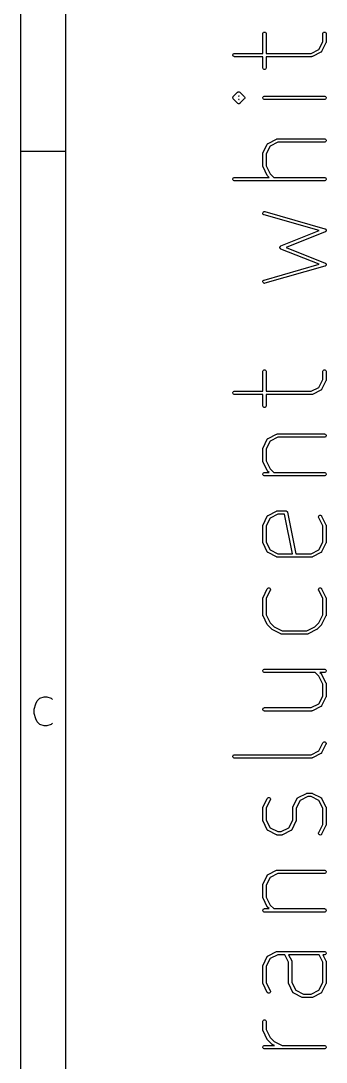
# Model space of a CAD drawing. Header units: inches. Extents: x 0.4 to 11.3, y -7.9 to -0.4.
# Drawn here: x 0.394 to 0.928, y -5.928 to -4.102 of the extents above; entities that cross this region are included whole.
import ezdxf

# ---------------------------------------------------------------- set-up
doc = ezdxf.new("R2010")
doc.units = ezdxf.units.IN
doc.header["$MEASUREMENT"] = 0
doc.layers.add('User.Drawings', color=9, linetype='CONTINUOUS', true_color=0xc2c2c2)

msp = doc.modelspace()

# ---------------------------------------------------------------- linework, layer by layer
at = {"layer": 'BLACK', "linetype": 'CONTINUOUS'}
for p, q in [((0.3937, -7.8743), (0.3937, -0.3937)), ((0.4724, -7.7956), (0.4724, -0.4724)), ((0.3937, -4.3307), (0.4724, -4.3307)), ((0.4197, -5.2993), (0.4221, -5.2945)), ((0.4221, -5.2945), (0.427, -5.2896)), ((0.427, -5.2896), (0.4343, -5.2871)), ((0.4343, -5.2871), (0.4392, -5.2871)), ((0.4392, -5.2871), (0.4465, -5.2896)), ((0.4465, -5.2896), (0.4489, -5.292)), ((0.4172, -5.3091), (0.4197, -5.2993)), ((0.4172, -5.3164), (0.4172, -5.3091)), ((0.4197, -5.3261), (0.4172, -5.3164)), ((0.4221, -5.331), (0.4197, -5.3261)), ((0.427, -5.3359), (0.4221, -5.331)), ((0.4343, -5.3383), (0.427, -5.3359)), ((0.4392, -5.3383), (0.4343, -5.3383)), ((0.4465, -5.3359), (0.4392, -5.3383)), ((0.4489, -5.3335), (0.4465, -5.3359))]:
    msp.add_line(p, q, dxfattribs=at)
at = {"layer": 'User.Drawings', "linetype": 'CONTINUOUS'}
for p, q in [((0.8174, -4.1238), (0.8179, -4.1227)), ((0.8174, -4.1243), (0.8174, -4.1238)), ((0.8174, -4.1589), (0.8174, -4.1243)), ((0.8179, -4.1227), (0.8187, -4.1219)), ((0.8187, -4.1219), (0.8197, -4.1215)), ((0.8197, -4.1215), (0.8209, -4.1215)), ((0.8209, -4.1215), (0.822, -4.1219)), ((0.822, -4.1219), (0.8228, -4.1227)), ((0.8228, -4.1227), (0.8232, -4.1238)), ((0.8232, -4.1238), (0.8233, -4.1243)), ((0.8233, -4.1243), (0.8233, -4.1589)), ((0.9223, -4.1243), (0.9224, -4.1238)), ((0.9223, -4.1386), (0.9223, -4.1243)), ((0.9224, -4.1238), (0.9228, -4.1227)), ((0.9228, -4.1227), (0.9237, -4.1219)), ((0.9237, -4.1219), (0.9247, -4.1215)), ((0.9247, -4.1215), (0.9259, -4.1215)), ((0.9259, -4.1215), (0.9269, -4.1219)), ((0.9269, -4.1219), (0.9278, -4.1227)), ((0.9278, -4.1227), (0.9282, -4.1238)), ((0.9282, -4.1238), (0.9283, -4.1243)), ((0.9283, -4.1243), (0.9283, -4.1393)), ((0.9156, -4.1521), (0.9223, -4.1386)), ((0.9279, -4.1407), (0.9204, -4.1557)), ((0.9282, -4.1401), (0.9279, -4.1407)), ((0.9283, -4.1393), (0.9282, -4.1399)), ((0.9282, -4.1399), (0.9282, -4.14)), ((0.9282, -4.14), (0.9282, -4.1401)), ((0.7649, -4.1613), (0.7654, -4.1602)), ((0.7649, -4.1624), (0.7649, -4.1613)), ((0.7654, -4.1635), (0.7649, -4.1624)), ((0.7654, -4.1602), (0.7662, -4.1594)), ((0.7662, -4.1594), (0.7672, -4.1589)), ((0.7672, -4.1589), (0.7678, -4.1589)), ((0.7678, -4.1589), (0.8174, -4.1589)), ((0.8233, -4.1589), (0.9021, -4.1589)), ((0.9021, -4.1589), (0.9156, -4.1521)), ((0.9191, -4.157), (0.9041, -4.1645)), ((0.9192, -4.1569), (0.9191, -4.157)), ((0.9193, -4.1569), (0.9192, -4.1569)), ((0.9196, -4.1567), (0.9193, -4.1569)), ((0.9193, -4.1569), (0.9193, -4.1569)), ((0.9199, -4.1564), (0.9196, -4.1567)), ((0.9201, -4.1562), (0.9199, -4.1564)), ((0.9203, -4.1559), (0.9201, -4.1562)), ((0.9204, -4.1558), (0.9203, -4.1559)), ((0.9204, -4.1557), (0.9204, -4.1558)), ((0.9204, -4.1558), (0.9204, -4.1558)), ((0.7662, -4.1643), (0.7654, -4.1635)), ((0.7672, -4.1647), (0.7662, -4.1643)), ((0.7678, -4.1648), (0.7672, -4.1647)), ((0.8174, -4.1648), (0.7678, -4.1648)), ((0.8174, -4.1843), (0.8174, -4.1648)), ((0.9028, -4.1648), (0.8233, -4.1648)), ((0.8233, -4.1648), (0.8233, -4.1843)), ((0.9034, -4.1647), (0.9028, -4.1648)), ((0.9035, -4.1647), (0.9034, -4.1647)), ((0.9036, -4.1647), (0.9035, -4.1647)), ((0.9041, -4.1645), (0.9036, -4.1647)), ((0.8174, -4.1849), (0.8174, -4.1843)), ((0.8179, -4.186), (0.8174, -4.1849)), ((0.8187, -4.1868), (0.8179, -4.186)), ((0.8197, -4.1872), (0.8187, -4.1868)), ((0.8209, -4.1872), (0.8197, -4.1872)), ((0.822, -4.1868), (0.8209, -4.1872)), ((0.8228, -4.186), (0.822, -4.1868)), ((0.8232, -4.1849), (0.8228, -4.186)), ((0.8233, -4.1843), (0.8232, -4.1849)), ((0.7649, -4.2363), (0.7654, -4.2352)), ((0.7649, -4.2374), (0.7649, -4.2363)), ((0.7649, -4.2363), (0.7649, -4.2363)), ((0.7654, -4.2352), (0.7657, -4.2347)), ((0.7657, -4.2347), (0.7732, -4.2272)), ((0.7732, -4.2272), (0.7737, -4.2269)), ((0.7737, -4.2269), (0.7744, -4.2266)), ((0.7737, -4.2269), (0.7737, -4.2269)), ((0.7744, -4.2266), (0.7747, -4.2264)), ((0.7747, -4.2264), (0.7759, -4.2264)), ((0.7753, -4.2335), (0.775, -4.2339)), ((0.775, -4.2339), (0.7757, -4.2339)), ((0.7757, -4.2339), (0.7753, -4.2335)), ((0.7759, -4.2264), (0.7759, -4.2264)), ((0.7759, -4.2264), (0.777, -4.2269)), ((0.777, -4.2269), (0.7774, -4.2272)), ((0.7774, -4.2272), (0.7849, -4.2347)), ((0.7849, -4.2347), (0.7853, -4.2352)), ((0.7853, -4.2352), (0.7853, -4.2352)), ((0.7853, -4.2352), (0.7857, -4.2363)), ((0.7857, -4.2363), (0.7857, -4.2374)), ((0.8174, -4.2363), (0.8179, -4.2352)), ((0.8174, -4.2374), (0.8174, -4.2363)), ((0.8179, -4.2352), (0.8187, -4.2344)), ((0.8187, -4.2344), (0.8197, -4.2339)), ((0.8197, -4.2339), (0.8203, -4.2339)), ((0.8203, -4.2339), (0.9253, -4.2339)), ((0.9253, -4.2339), (0.9259, -4.2339)), ((0.9259, -4.2339), (0.9269, -4.2344)), ((0.9269, -4.2344), (0.9278, -4.2352)), ((0.9278, -4.2352), (0.9282, -4.2363)), ((0.9282, -4.2363), (0.9282, -4.2374)), ((0.7654, -4.2385), (0.7649, -4.2374)), ((0.7657, -4.2389), (0.7654, -4.2385)), ((0.7732, -4.2464), (0.7657, -4.2389)), ((0.7737, -4.2468), (0.7732, -4.2464)), ((0.7747, -4.2472), (0.7737, -4.2468)), ((0.7759, -4.2472), (0.7747, -4.2472)), ((0.7757, -4.2398), (0.775, -4.2398)), ((0.775, -4.2398), (0.7753, -4.2402)), ((0.7753, -4.2402), (0.7757, -4.2398)), ((0.777, -4.2468), (0.7759, -4.2472)), ((0.7759, -4.2472), (0.7759, -4.2472)), ((0.7774, -4.2464), (0.777, -4.2468)), ((0.777, -4.2468), (0.777, -4.2468)), ((0.7849, -4.2389), (0.7774, -4.2464)), ((0.7853, -4.2385), (0.7849, -4.2389)), ((0.7857, -4.2374), (0.7853, -4.2385)), ((0.8179, -4.2385), (0.8174, -4.2374)), ((0.8187, -4.2393), (0.8179, -4.2385)), ((0.8197, -4.2397), (0.8187, -4.2393)), ((0.8203, -4.2398), (0.8197, -4.2397)), ((0.9253, -4.2398), (0.8203, -4.2398)), ((0.9259, -4.2397), (0.9253, -4.2398)), ((0.9269, -4.2393), (0.9259, -4.2397)), ((0.9278, -4.2385), (0.9269, -4.2393)), ((0.9282, -4.2374), (0.9278, -4.2385)), ((0.8265, -4.3167), (0.8415, -4.3092)), ((0.8415, -4.3092), (0.842, -4.309)), ((0.842, -4.309), (0.8421, -4.309)), ((0.8421, -4.309), (0.8422, -4.3089)), ((0.8422, -4.3089), (0.8428, -4.3089)), ((0.8428, -4.3089), (0.9253, -4.3089)), ((0.9253, -4.3089), (0.9259, -4.3089)), ((0.9259, -4.3089), (0.9269, -4.3094)), ((0.9269, -4.3094), (0.9278, -4.3102)), ((0.8177, -4.333), (0.8252, -4.318)), ((0.83, -4.3215), (0.8233, -4.335)), ((0.8252, -4.3179), (0.8253, -4.3178)), ((0.8252, -4.318), (0.8252, -4.3179)), ((0.8252, -4.3179), (0.8252, -4.3179)), ((0.8253, -4.3178), (0.8255, -4.3175)), ((0.8255, -4.3175), (0.8258, -4.3173)), ((0.8258, -4.3173), (0.826, -4.317)), ((0.826, -4.317), (0.8263, -4.3168)), ((0.8263, -4.3168), (0.8264, -4.3168)), ((0.8264, -4.3168), (0.8264, -4.3167)), ((0.8264, -4.3167), (0.8265, -4.3167)), ((0.8435, -4.3148), (0.83, -4.3215)), ((0.9253, -4.3148), (0.8435, -4.3148)), ((0.9259, -4.3147), (0.9253, -4.3148)), ((0.9269, -4.3143), (0.9259, -4.3147)), ((0.9278, -4.3135), (0.9269, -4.3143)), ((0.9278, -4.3102), (0.9282, -4.3112)), ((0.9282, -4.3124), (0.9278, -4.3135)), ((0.9282, -4.3112), (0.9282, -4.3124)), ((0.8174, -4.3337), (0.8175, -4.3336)), ((0.8174, -4.3343), (0.8174, -4.3337)), ((0.8174, -4.3568), (0.8174, -4.3343)), ((0.8175, -4.3335), (0.8177, -4.333)), ((0.8175, -4.3336), (0.8175, -4.3335)), ((0.8233, -4.335), (0.8233, -4.3561)), ((0.8174, -4.3574), (0.8174, -4.3568)), ((0.8175, -4.3575), (0.8174, -4.3574)), ((0.8175, -4.3576), (0.8175, -4.3575)), ((0.8177, -4.3581), (0.8175, -4.3576)), ((0.8252, -4.3731), (0.8177, -4.3581)), ((0.8233, -4.3561), (0.8302, -4.3701)), ((0.7649, -4.3787), (0.7654, -4.3777)), ((0.7649, -4.3799), (0.7649, -4.3787)), ((0.7654, -4.381), (0.7649, -4.3799)), ((0.7654, -4.3777), (0.7662, -4.3769)), ((0.7662, -4.3818), (0.7654, -4.381)), ((0.7662, -4.3769), (0.7672, -4.3764)), ((0.7672, -4.3822), (0.7662, -4.3818)), ((0.7672, -4.3764), (0.7678, -4.3764)), ((0.7678, -4.3823), (0.7672, -4.3822)), ((0.7678, -4.3764), (0.8282, -4.3764)), ((0.9253, -4.3823), (0.7678, -4.3823)), ((0.8253, -4.3734), (0.8252, -4.3731)), ((0.8254, -4.3735), (0.8253, -4.3734)), ((0.8255, -4.3736), (0.8254, -4.3735)), ((0.8254, -4.3735), (0.8254, -4.3735)), ((0.8255, -4.3737), (0.8255, -4.3736)), ((0.8257, -4.3739), (0.8255, -4.3737)), ((0.8282, -4.3764), (0.8257, -4.3739)), ((0.8302, -4.3701), (0.8365, -4.3764)), ((0.8365, -4.3764), (0.9253, -4.3764)), ((0.9253, -4.3764), (0.9259, -4.3764)), ((0.9259, -4.3822), (0.9253, -4.3823)), ((0.9259, -4.3764), (0.9269, -4.3769)), ((0.9269, -4.3818), (0.9259, -4.3822)), ((0.9269, -4.3769), (0.9278, -4.3777)), ((0.9278, -4.381), (0.9269, -4.3818)), ((0.9278, -4.3777), (0.9282, -4.3787)), ((0.9282, -4.3799), (0.9278, -4.381)), ((0.9282, -4.3787), (0.9282, -4.3799)), ((0.8177, -4.438), (0.8184, -4.4371)), ((0.8184, -4.4371), (0.8194, -4.4365)), ((0.8194, -4.4365), (0.8206, -4.4364)), ((0.8206, -4.4364), (0.8211, -4.4365)), ((0.8211, -4.4365), (0.9261, -4.4665)), ((0.8174, -4.4391), (0.8177, -4.438)), ((0.8175, -4.4402), (0.8174, -4.4391)), ((0.8181, -4.4412), (0.8175, -4.4402)), ((0.819, -4.4419), (0.8181, -4.4412)), ((0.8195, -4.4421), (0.819, -4.4419)), ((0.9162, -4.4698), (0.8195, -4.4421)), ((0.8492, -4.4966), (0.9162, -4.4698)), ((0.9264, -4.472), (0.8583, -4.4993)), ((0.9261, -4.4665), (0.9267, -4.4667)), ((0.9269, -4.4718), (0.9264, -4.472)), ((0.9267, -4.4667), (0.9268, -4.4668)), ((0.9268, -4.4668), (0.927, -4.4669)), ((0.927, -4.4716), (0.9269, -4.4718)), ((0.927, -4.4669), (0.9272, -4.4672)), ((0.9272, -4.4716), (0.927, -4.4716)), ((0.9272, -4.4672), (0.9276, -4.4674)), ((0.9275, -4.4713), (0.9272, -4.4716)), ((0.9277, -4.471), (0.9275, -4.4713)), ((0.9276, -4.4674), (0.9276, -4.4676)), ((0.9276, -4.4676), (0.9278, -4.4677)), ((0.9278, -4.4708), (0.9277, -4.471)), ((0.9278, -4.4677), (0.9279, -4.4681)), ((0.9279, -4.4707), (0.9278, -4.4708)), ((0.9279, -4.4681), (0.9281, -4.4684)), ((0.928, -4.4703), (0.9279, -4.4707)), ((0.9282, -4.4699), (0.928, -4.4703)), ((0.9281, -4.4684), (0.9281, -4.4686)), ((0.9281, -4.4686), (0.9282, -4.4688)), ((0.9282, -4.4688), (0.9282, -4.4692)), ((0.9282, -4.4692), (0.9282, -4.4695)), ((0.9282, -4.4695), (0.9282, -4.4697)), ((0.9282, -4.4697), (0.9282, -4.4699)), ((0.8474, -4.4987), (0.8476, -4.4982)), ((0.8474, -4.4988), (0.8474, -4.4987)), ((0.8474, -4.4987), (0.8474, -4.4987)), ((0.8474, -4.4993), (0.8474, -4.4988)), ((0.8474, -4.4998), (0.8474, -4.4993)), ((0.8474, -4.4999), (0.8474, -4.4998)), ((0.8476, -4.5004), (0.8474, -4.4999)), ((0.8474, -4.4999), (0.8474, -4.4999)), ((0.8476, -4.4982), (0.8478, -4.4977)), ((0.8478, -4.5009), (0.8476, -4.5004)), ((0.8478, -4.4977), (0.8479, -4.4977)), ((0.8479, -4.5009), (0.8478, -4.5009)), ((0.8479, -4.4976), (0.8483, -4.4973)), ((0.8479, -4.4977), (0.8479, -4.4976)), ((0.8479, -4.501), (0.8479, -4.5009)), ((0.8483, -4.5013), (0.8479, -4.501)), ((0.8483, -4.4973), (0.8486, -4.4969)), ((0.8486, -4.5017), (0.8483, -4.5013)), ((0.8486, -4.4969), (0.8487, -4.4969)), ((0.8487, -4.5018), (0.8486, -4.5017)), ((0.8487, -4.4968), (0.8492, -4.4966)), ((0.8487, -4.4969), (0.8487, -4.4968)), ((0.8492, -4.502), (0.8487, -4.5018)), ((0.8487, -4.5018), (0.8487, -4.5018)), ((0.9162, -4.5288), (0.8492, -4.502)), ((0.8583, -4.4993), (0.9264, -4.5266)), ((0.9264, -4.5266), (0.9269, -4.5268)), ((0.9269, -4.5268), (0.927, -4.527)), ((0.927, -4.527), (0.9272, -4.527)), ((0.9272, -4.527), (0.9275, -4.5274)), ((0.9275, -4.5274), (0.9277, -4.5276)), ((0.9277, -4.5276), (0.9278, -4.5278)), ((0.9278, -4.5278), (0.9279, -4.5279)), ((0.9279, -4.5279), (0.928, -4.5283)), ((0.928, -4.5283), (0.9282, -4.5287)), ((0.8195, -4.5565), (0.9162, -4.5288)), ((0.9261, -4.5321), (0.8211, -4.5621)), ((0.9267, -4.5319), (0.9261, -4.5321)), ((0.9268, -4.5318), (0.9267, -4.5319)), ((0.927, -4.5317), (0.9268, -4.5318)), ((0.9272, -4.5315), (0.927, -4.5317)), ((0.9276, -4.5312), (0.9272, -4.5315)), ((0.9278, -4.5309), (0.9276, -4.531)), ((0.9276, -4.531), (0.9276, -4.5312)), ((0.9279, -4.5305), (0.9278, -4.5309)), ((0.9281, -4.5302), (0.9279, -4.5305)), ((0.9282, -4.5298), (0.9281, -4.53)), ((0.9281, -4.53), (0.9281, -4.5302)), ((0.9282, -4.5287), (0.9282, -4.5289)), ((0.9282, -4.5289), (0.9282, -4.5291)), ((0.9282, -4.5291), (0.9282, -4.5294)), ((0.9282, -4.5294), (0.9282, -4.5298)), ((0.8174, -4.5595), (0.8175, -4.5584)), ((0.8177, -4.5606), (0.8174, -4.5595)), ((0.8175, -4.5584), (0.8181, -4.5574)), ((0.8184, -4.5615), (0.8177, -4.5606)), ((0.8181, -4.5574), (0.819, -4.5567)), ((0.8194, -4.5621), (0.8184, -4.5615)), ((0.819, -4.5567), (0.8195, -4.5565)), ((0.8206, -4.5622), (0.8194, -4.5621)), ((0.8211, -4.5621), (0.8206, -4.5622)), ((0.8174, -4.7162), (0.8179, -4.7151)), ((0.8174, -4.7168), (0.8174, -4.7162)), ((0.8174, -4.7513), (0.8174, -4.7168)), ((0.8179, -4.7151), (0.8187, -4.7143)), ((0.8187, -4.7143), (0.8197, -4.7139)), ((0.8197, -4.7139), (0.8209, -4.7139)), ((0.8209, -4.7139), (0.822, -4.7143)), ((0.822, -4.7143), (0.8228, -4.7151)), ((0.8228, -4.7151), (0.8232, -4.7162)), ((0.8232, -4.7162), (0.8233, -4.7168)), ((0.8233, -4.7168), (0.8233, -4.7513)), ((0.9223, -4.7168), (0.9224, -4.7162)), ((0.9223, -4.7311), (0.9223, -4.7168)), ((0.9224, -4.7162), (0.9228, -4.7151)), ((0.9228, -4.7151), (0.9237, -4.7143)), ((0.9237, -4.7143), (0.9247, -4.7139)), ((0.9247, -4.7139), (0.9259, -4.7139)), ((0.9259, -4.7139), (0.9269, -4.7143)), ((0.9269, -4.7143), (0.9278, -4.7151)), ((0.9278, -4.7151), (0.9282, -4.7162)), ((0.9282, -4.7162), (0.9283, -4.7168)), ((0.9283, -4.7168), (0.9283, -4.7318)), ((0.9021, -4.7513), (0.9156, -4.7446)), ((0.9156, -4.7446), (0.9223, -4.7311)), ((0.9279, -4.7331), (0.9204, -4.7481)), ((0.9282, -4.7326), (0.9279, -4.7331)), ((0.9283, -4.7318), (0.9282, -4.7323)), ((0.9282, -4.7323), (0.9282, -4.7324)), ((0.9282, -4.7324), (0.9282, -4.7326)), ((0.7649, -4.7537), (0.7654, -4.7526)), ((0.7649, -4.7548), (0.7649, -4.7537)), ((0.7654, -4.7559), (0.7649, -4.7548)), ((0.7654, -4.7526), (0.7662, -4.7518)), ((0.7662, -4.7567), (0.7654, -4.7559)), ((0.7662, -4.7518), (0.7672, -4.7514)), ((0.7672, -4.7572), (0.7662, -4.7567)), ((0.7672, -4.7514), (0.7678, -4.7513)), ((0.7678, -4.7572), (0.7672, -4.7572)), ((0.7678, -4.7513), (0.8174, -4.7513)), ((0.8174, -4.7572), (0.7678, -4.7572)), ((0.8174, -4.7768), (0.8174, -4.7572)), ((0.8233, -4.7513), (0.9021, -4.7513)), ((0.9028, -4.7572), (0.8233, -4.7572)), ((0.8233, -4.7572), (0.8233, -4.7768)), ((0.9034, -4.7572), (0.9028, -4.7572)), ((0.9035, -4.7571), (0.9034, -4.7572)), ((0.9036, -4.7571), (0.9035, -4.7571)), ((0.9041, -4.7569), (0.9036, -4.7571)), ((0.9191, -4.7494), (0.9041, -4.7569)), ((0.9192, -4.7494), (0.9191, -4.7494)), ((0.9193, -4.7493), (0.9192, -4.7494)), ((0.9196, -4.7491), (0.9193, -4.7493)), ((0.9193, -4.7493), (0.9193, -4.7493)), ((0.9199, -4.7488), (0.9196, -4.7491)), ((0.9201, -4.7486), (0.9199, -4.7488)), ((0.9203, -4.7483), (0.9201, -4.7486)), ((0.9204, -4.7482), (0.9203, -4.7483)), ((0.9204, -4.7481), (0.9204, -4.7482)), ((0.9204, -4.7482), (0.9204, -4.7482)), ((0.8174, -4.7773), (0.8174, -4.7768)), ((0.8179, -4.7784), (0.8174, -4.7773)), ((0.8187, -4.7792), (0.8179, -4.7784)), ((0.8197, -4.7797), (0.8187, -4.7792)), ((0.8209, -4.7797), (0.8197, -4.7797)), ((0.822, -4.7792), (0.8209, -4.7797)), ((0.8228, -4.7784), (0.822, -4.7792)), ((0.8232, -4.7773), (0.8228, -4.7784)), ((0.8233, -4.7768), (0.8232, -4.7773)), ((0.8177, -4.8504), (0.8252, -4.8354)), ((0.8252, -4.8353), (0.8253, -4.8352)), ((0.8252, -4.8354), (0.8252, -4.8353)), ((0.8252, -4.8353), (0.8252, -4.8353)), ((0.8253, -4.8352), (0.8255, -4.8349)), ((0.8255, -4.8349), (0.8258, -4.8347)), ((0.8258, -4.8347), (0.826, -4.8344)), ((0.826, -4.8344), (0.8263, -4.8342)), ((0.8263, -4.8342), (0.8264, -4.8342)), ((0.8264, -4.8342), (0.8265, -4.8341)), ((0.8264, -4.8342), (0.8264, -4.8342)), ((0.8265, -4.8341), (0.8415, -4.8266)), ((0.8435, -4.8322), (0.83, -4.839)), ((0.8415, -4.8266), (0.842, -4.8264)), ((0.842, -4.8264), (0.8421, -4.8264)), ((0.8421, -4.8264), (0.8422, -4.8264)), ((0.8422, -4.8264), (0.8428, -4.8263)), ((0.8428, -4.8263), (0.9253, -4.8263)), ((0.9253, -4.8322), (0.8435, -4.8322)), ((0.9253, -4.8263), (0.9259, -4.8264)), ((0.9259, -4.8322), (0.9253, -4.8322)), ((0.9259, -4.8264), (0.9269, -4.8268)), ((0.9269, -4.8317), (0.9259, -4.8322)), ((0.9269, -4.8268), (0.9278, -4.8276)), ((0.9278, -4.8309), (0.9269, -4.8317)), ((0.9278, -4.8276), (0.9282, -4.8287)), ((0.9282, -4.8298), (0.9278, -4.8309)), ((0.9282, -4.8287), (0.9282, -4.8298)), ((0.8174, -4.8512), (0.8175, -4.8511)), ((0.8174, -4.8518), (0.8174, -4.8512)), ((0.8174, -4.8743), (0.8174, -4.8518)), ((0.8175, -4.851), (0.8177, -4.8504)), ((0.8175, -4.8511), (0.8175, -4.851)), ((0.83, -4.839), (0.8233, -4.8525)), ((0.8233, -4.8525), (0.8233, -4.8736)), ((0.8174, -4.8748), (0.8174, -4.8743)), ((0.8175, -4.8749), (0.8174, -4.8748)), ((0.8175, -4.875), (0.8175, -4.8749)), ((0.8177, -4.8756), (0.8175, -4.875)), ((0.8233, -4.8736), (0.8302, -4.8875)), ((0.8252, -4.8906), (0.8177, -4.8756)), ((0.8253, -4.8908), (0.8252, -4.8906)), ((0.8254, -4.8909), (0.8253, -4.8908)), ((0.8254, -4.891), (0.8254, -4.8909)), ((0.8255, -4.8911), (0.8254, -4.891)), ((0.8257, -4.8913), (0.8255, -4.8911)), ((0.8255, -4.8911), (0.8255, -4.8911)), ((0.8282, -4.8938), (0.8257, -4.8913)), ((0.8302, -4.8875), (0.8365, -4.8938)), ((0.8174, -4.8962), (0.8179, -4.8951)), ((0.8174, -4.8973), (0.8174, -4.8962)), ((0.8179, -4.8984), (0.8174, -4.8973)), ((0.8179, -4.8951), (0.8187, -4.8943)), ((0.8187, -4.8992), (0.8179, -4.8984)), ((0.8187, -4.8943), (0.8197, -4.8939)), ((0.8197, -4.8996), (0.8187, -4.8992)), ((0.8197, -4.8939), (0.8203, -4.8938)), ((0.8203, -4.8997), (0.8197, -4.8996)), ((0.8203, -4.8938), (0.8282, -4.8938)), ((0.9253, -4.8997), (0.8203, -4.8997)), ((0.8365, -4.8938), (0.9253, -4.8938)), ((0.9253, -4.8938), (0.9259, -4.8939)), ((0.9259, -4.8996), (0.9253, -4.8997)), ((0.9259, -4.8939), (0.9269, -4.8943)), ((0.9269, -4.8992), (0.9259, -4.8996)), ((0.9269, -4.8943), (0.9278, -4.8951)), ((0.9278, -4.8984), (0.9269, -4.8992)), ((0.9278, -4.8951), (0.9282, -4.8962)), ((0.9282, -4.8973), (0.9278, -4.8984)), ((0.9282, -4.8962), (0.9282, -4.8973)), ((0.8265, -4.9691), (0.8415, -4.9616)), ((0.8415, -4.9616), (0.842, -4.9614)), ((0.842, -4.9614), (0.8421, -4.9614)), ((0.8421, -4.9614), (0.8422, -4.9613)), ((0.8422, -4.9613), (0.8428, -4.9613)), ((0.8428, -4.9613), (0.8578, -4.9613)), ((0.8578, -4.9613), (0.8584, -4.9613)), ((0.8584, -4.9613), (0.8587, -4.9615)), ((0.8587, -4.9615), (0.8589, -4.9615)), ((0.8589, -4.9615), (0.8592, -4.9617)), ((0.8592, -4.9617), (0.8595, -4.9618)), ((0.8595, -4.9618), (0.8597, -4.962)), ((0.8597, -4.962), (0.8599, -4.9622)), ((0.8599, -4.9622), (0.8601, -4.9624)), ((0.8601, -4.9624), (0.8603, -4.9626)), ((0.8603, -4.9626), (0.8604, -4.9629)), ((0.8604, -4.9629), (0.8605, -4.9631)), ((0.8605, -4.9631), (0.8607, -4.9637)), ((0.8607, -4.9637), (0.8752, -5.0363)), ((0.8177, -4.9854), (0.8252, -4.9704)), ((0.83, -4.9739), (0.8233, -4.9874)), ((0.8252, -4.9703), (0.8253, -4.9702)), ((0.8252, -4.9704), (0.8252, -4.9703)), ((0.8252, -4.9703), (0.8252, -4.9703)), ((0.8253, -4.9702), (0.8255, -4.9699)), ((0.8255, -4.9699), (0.8258, -4.9697)), ((0.8258, -4.9697), (0.826, -4.9694)), ((0.826, -4.9694), (0.8263, -4.9692)), ((0.8263, -4.9692), (0.8264, -4.9692)), ((0.8264, -4.9692), (0.8265, -4.9691)), ((0.8264, -4.9692), (0.8264, -4.9692)), ((0.8435, -4.9672), (0.83, -4.9739)), ((0.8554, -4.9672), (0.8435, -4.9672)), ((0.8692, -5.0363), (0.8554, -4.9672)), ((0.9149, -4.9714), (0.9152, -4.9703)), ((0.915, -4.9725), (0.9149, -4.9714)), ((0.9152, -4.9731), (0.915, -4.9725)), ((0.9152, -4.9703), (0.916, -4.9694)), ((0.9223, -4.9874), (0.9152, -4.9731)), ((0.916, -4.9694), (0.917, -4.9689)), ((0.917, -4.9689), (0.9182, -4.9688)), ((0.9182, -4.9688), (0.9193, -4.9692)), ((0.9193, -4.9692), (0.9201, -4.9699)), ((0.9201, -4.9699), (0.9204, -4.9704)), ((0.9204, -4.9704), (0.9279, -4.9854)), ((0.8174, -4.9862), (0.8175, -4.9861)), ((0.8174, -4.9867), (0.8174, -4.9862)), ((0.8174, -5.0167), (0.8174, -4.9867)), ((0.8175, -4.986), (0.8177, -4.9854)), ((0.8175, -4.9861), (0.8175, -4.986)), ((0.8233, -4.9874), (0.8233, -5.016)), ((0.9223, -5.016), (0.9223, -4.9874)), ((0.9279, -4.9854), (0.9282, -4.986)), ((0.9282, -4.986), (0.9282, -4.9861)), ((0.9282, -4.9861), (0.9282, -4.9862)), ((0.9282, -4.9862), (0.9283, -4.9867)), ((0.9283, -4.9867), (0.9283, -5.0167)), ((0.8174, -5.0173), (0.8174, -5.0167)), ((0.8175, -5.0174), (0.8174, -5.0173)), ((0.8175, -5.0175), (0.8175, -5.0174)), ((0.8177, -5.0181), (0.8175, -5.0175)), ((0.8252, -5.0331), (0.8177, -5.0181)), ((0.8233, -5.016), (0.83, -5.0295)), ((0.9156, -5.0295), (0.9223, -5.016)), ((0.9279, -5.0181), (0.9204, -5.0331)), ((0.9282, -5.0175), (0.9279, -5.0181)), ((0.9283, -5.0167), (0.9282, -5.0173)), ((0.9282, -5.0173), (0.9282, -5.0174)), ((0.9282, -5.0174), (0.9282, -5.0175)), ((0.8252, -5.0332), (0.8252, -5.0331)), ((0.8253, -5.0333), (0.8252, -5.0332)), ((0.8252, -5.0332), (0.8252, -5.0332)), ((0.8255, -5.0335), (0.8253, -5.0333)), ((0.8258, -5.0338), (0.8255, -5.0335)), ((0.826, -5.0341), (0.8258, -5.0338)), ((0.8263, -5.0343), (0.826, -5.0341)), ((0.8264, -5.0343), (0.8263, -5.0343)), ((0.8265, -5.0344), (0.8264, -5.0343)), ((0.8264, -5.0343), (0.8264, -5.0343)), ((0.8415, -5.0419), (0.8265, -5.0344)), ((0.83, -5.0295), (0.8435, -5.0363)), ((0.8435, -5.0363), (0.8692, -5.0363)), ((0.8752, -5.0363), (0.9021, -5.0363)), ((0.9021, -5.0363), (0.9156, -5.0295)), ((0.9191, -5.0344), (0.9041, -5.0419)), ((0.9192, -5.0343), (0.9191, -5.0344)), ((0.9193, -5.0343), (0.9192, -5.0343)), ((0.9196, -5.0341), (0.9193, -5.0343)), ((0.9193, -5.0343), (0.9193, -5.0343)), ((0.9199, -5.0338), (0.9196, -5.0341)), ((0.9201, -5.0335), (0.9199, -5.0338)), ((0.9203, -5.0333), (0.9201, -5.0335)), ((0.9204, -5.0332), (0.9203, -5.0333)), ((0.9204, -5.0331), (0.9204, -5.0332)), ((0.9204, -5.0332), (0.9204, -5.0332)), ((0.842, -5.0421), (0.8415, -5.0419)), ((0.8421, -5.0421), (0.842, -5.0421)), ((0.8422, -5.0421), (0.8421, -5.0421)), ((0.8428, -5.0422), (0.8422, -5.0421)), ((0.8728, -5.0422), (0.8428, -5.0422)), ((0.9028, -5.0422), (0.8728, -5.0422)), ((0.9034, -5.0421), (0.9028, -5.0422)), ((0.9035, -5.0421), (0.9034, -5.0421)), ((0.9036, -5.0421), (0.9035, -5.0421)), ((0.9041, -5.0419), (0.9036, -5.0421)), ((0.8177, -5.1129), (0.8252, -5.0979)), ((0.8305, -5.1005), (0.8233, -5.1149)), ((0.8252, -5.0979), (0.8255, -5.0974)), ((0.8255, -5.0974), (0.8264, -5.0967)), ((0.8264, -5.0967), (0.8274, -5.0963)), ((0.8274, -5.0963), (0.8286, -5.0964)), ((0.8286, -5.0964), (0.8296, -5.0969)), ((0.8296, -5.0969), (0.8304, -5.0978)), ((0.8304, -5.0978), (0.8307, -5.0989)), ((0.8307, -5.1), (0.8305, -5.1005)), ((0.8307, -5.0989), (0.8307, -5.1)), ((0.9149, -5.0989), (0.9152, -5.0978)), ((0.915, -5.1), (0.9149, -5.0989)), ((0.9152, -5.1005), (0.915, -5.1)), ((0.9152, -5.0978), (0.916, -5.0969)), ((0.9223, -5.1149), (0.9152, -5.1005)), ((0.916, -5.0969), (0.917, -5.0964)), ((0.917, -5.0964), (0.9182, -5.0963)), ((0.9182, -5.0963), (0.9193, -5.0967)), ((0.9193, -5.0967), (0.9201, -5.0974)), ((0.9201, -5.0974), (0.9204, -5.0979)), ((0.9204, -5.0979), (0.9279, -5.1129)), ((0.8174, -5.1142), (0.8174, -5.1136)), ((0.8174, -5.1136), (0.8175, -5.1136)), ((0.8174, -5.1442), (0.8174, -5.1142)), ((0.8175, -5.1134), (0.8177, -5.1129)), ((0.8175, -5.1136), (0.8175, -5.1134)), ((0.8233, -5.1149), (0.8233, -5.1435)), ((0.9223, -5.1435), (0.9223, -5.1149)), ((0.9279, -5.1129), (0.9282, -5.1134)), ((0.9282, -5.1134), (0.9282, -5.1136)), ((0.9282, -5.1136), (0.9282, -5.1136)), ((0.9282, -5.1136), (0.9283, -5.1142)), ((0.9283, -5.1142), (0.9283, -5.1442)), ((0.8174, -5.1448), (0.8174, -5.1442)), ((0.8175, -5.1449), (0.8174, -5.1448)), ((0.8175, -5.145), (0.8175, -5.1449)), ((0.8177, -5.1455), (0.8175, -5.145)), ((0.8252, -5.1605), (0.8177, -5.1455)), ((0.8233, -5.1435), (0.8302, -5.1575)), ((0.9154, -5.1575), (0.9223, -5.1435)), ((0.9279, -5.1455), (0.9204, -5.1605)), ((0.9282, -5.145), (0.9279, -5.1455)), ((0.9283, -5.1442), (0.9282, -5.1448)), ((0.9282, -5.1448), (0.9282, -5.1449)), ((0.9282, -5.1449), (0.9282, -5.145)), ((0.8253, -5.1608), (0.8252, -5.1605)), ((0.8254, -5.1609), (0.8253, -5.1608)), ((0.8255, -5.161), (0.8254, -5.1609)), ((0.8254, -5.1609), (0.8254, -5.1609)), ((0.8255, -5.1611), (0.8255, -5.161)), ((0.8257, -5.1613), (0.8255, -5.1611)), ((0.8332, -5.1688), (0.8257, -5.1613)), ((0.8302, -5.1575), (0.8371, -5.1643)), ((0.8371, -5.1643), (0.851, -5.1713)), ((0.8946, -5.1713), (0.9086, -5.1643)), ((0.9086, -5.1643), (0.9154, -5.1575)), ((0.9199, -5.1613), (0.9124, -5.1688)), ((0.9201, -5.1611), (0.9199, -5.1613)), ((0.9202, -5.1609), (0.9201, -5.161)), ((0.9201, -5.161), (0.9201, -5.1611)), ((0.9203, -5.1609), (0.9202, -5.1609)), ((0.9204, -5.1605), (0.9203, -5.1608)), ((0.9203, -5.1608), (0.9203, -5.1609)), ((0.8335, -5.169), (0.8332, -5.1688)), ((0.8335, -5.1691), (0.8335, -5.169)), ((0.8336, -5.1691), (0.8335, -5.1691)), ((0.8337, -5.1692), (0.8336, -5.1691)), ((0.834, -5.1694), (0.8337, -5.1692)), ((0.8337, -5.1692), (0.8337, -5.1692)), ((0.849, -5.1769), (0.834, -5.1694)), ((0.8495, -5.1771), (0.849, -5.1769)), ((0.8496, -5.1771), (0.8495, -5.1771)), ((0.8497, -5.1771), (0.8496, -5.1771)), ((0.8503, -5.1772), (0.8497, -5.1771)), ((0.8953, -5.1772), (0.8503, -5.1772)), ((0.851, -5.1713), (0.8946, -5.1713)), ((0.8959, -5.1771), (0.8953, -5.1772)), ((0.896, -5.1771), (0.8959, -5.1771)), ((0.8961, -5.1771), (0.896, -5.1771)), ((0.8966, -5.1769), (0.8961, -5.1771)), ((0.9116, -5.1694), (0.8966, -5.1769)), ((0.9119, -5.1692), (0.9116, -5.1694)), ((0.912, -5.1691), (0.9119, -5.1692)), ((0.9119, -5.1692), (0.9119, -5.1692)), ((0.9121, -5.1691), (0.912, -5.1691)), ((0.9122, -5.169), (0.9121, -5.1691)), ((0.9124, -5.1688), (0.9122, -5.169)), ((0.8174, -5.2411), (0.8179, -5.2401)), ((0.8179, -5.2401), (0.8187, -5.2393)), ((0.8187, -5.2393), (0.8197, -5.2388)), ((0.8197, -5.2388), (0.8203, -5.2388)), ((0.8203, -5.2388), (0.9253, -5.2388)), ((0.9253, -5.2388), (0.9259, -5.2388)), ((0.9259, -5.2388), (0.9269, -5.2393)), ((0.9269, -5.2393), (0.9278, -5.2401)), ((0.9278, -5.2401), (0.9282, -5.2411)), ((0.8174, -5.2423), (0.8174, -5.2411)), ((0.8179, -5.2433), (0.8174, -5.2423)), ((0.8187, -5.2442), (0.8179, -5.2433)), ((0.8197, -5.2446), (0.8187, -5.2442)), ((0.8203, -5.2447), (0.8197, -5.2446)), ((0.9091, -5.2447), (0.8203, -5.2447)), ((0.9154, -5.251), (0.9091, -5.2447)), ((0.9223, -5.2649), (0.9154, -5.251)), ((0.9253, -5.2447), (0.9174, -5.2447)), ((0.9174, -5.2447), (0.9199, -5.2471)), ((0.9199, -5.2471), (0.9201, -5.2473)), ((0.9201, -5.2473), (0.9201, -5.2474)), ((0.9201, -5.2474), (0.9202, -5.2475)), ((0.9202, -5.2475), (0.9203, -5.2476)), ((0.9203, -5.2476), (0.9203, -5.2476)), ((0.9203, -5.2476), (0.9204, -5.2479)), ((0.9204, -5.2479), (0.9279, -5.2629)), ((0.9259, -5.2446), (0.9253, -5.2447)), ((0.9269, -5.2442), (0.9259, -5.2446)), ((0.9278, -5.2433), (0.9269, -5.2442)), ((0.9282, -5.2423), (0.9278, -5.2433)), ((0.9282, -5.2411), (0.9282, -5.2423)), ((0.9223, -5.286), (0.9223, -5.2649)), ((0.9279, -5.2629), (0.9282, -5.2634)), ((0.9282, -5.2634), (0.9282, -5.2635)), ((0.9282, -5.2635), (0.9282, -5.2636)), ((0.9282, -5.2636), (0.9283, -5.2642)), ((0.9283, -5.2642), (0.9283, -5.2867)), ((0.9156, -5.2995), (0.9223, -5.286)), ((0.9279, -5.288), (0.9204, -5.303)), ((0.9282, -5.2875), (0.9279, -5.288)), ((0.9283, -5.2867), (0.9282, -5.2873)), ((0.9282, -5.2873), (0.9282, -5.2874)), ((0.9282, -5.2874), (0.9282, -5.2875)), ((0.8174, -5.3086), (0.8179, -5.3076)), ((0.8174, -5.3098), (0.8174, -5.3086)), ((0.8179, -5.3108), (0.8174, -5.3098)), ((0.8179, -5.3076), (0.8187, -5.3067)), ((0.8187, -5.3117), (0.8179, -5.3108)), ((0.8187, -5.3067), (0.8197, -5.3063)), ((0.8197, -5.3121), (0.8187, -5.3117)), ((0.8197, -5.3063), (0.8203, -5.3062)), ((0.8203, -5.3122), (0.8197, -5.3121)), ((0.8203, -5.3062), (0.9021, -5.3062)), ((0.9028, -5.3122), (0.8203, -5.3122)), ((0.9021, -5.3062), (0.9156, -5.2995)), ((0.9034, -5.3121), (0.9028, -5.3122)), ((0.9035, -5.3121), (0.9034, -5.3121)), ((0.9036, -5.312), (0.9035, -5.3121)), ((0.9041, -5.3118), (0.9036, -5.312)), ((0.9191, -5.3043), (0.9041, -5.3118)), ((0.9192, -5.3043), (0.9191, -5.3043)), ((0.9193, -5.3043), (0.9192, -5.3043)), ((0.9196, -5.304), (0.9193, -5.3042)), ((0.9193, -5.3042), (0.9193, -5.3043)), ((0.9199, -5.3038), (0.9196, -5.304)), ((0.9201, -5.3035), (0.9199, -5.3038)), ((0.9203, -5.3032), (0.9201, -5.3035)), ((0.9204, -5.3032), (0.9203, -5.3032)), ((0.9204, -5.303), (0.9204, -5.3031)), ((0.9204, -5.3031), (0.9204, -5.3032)), ((0.9156, -5.382), (0.9227, -5.3679)), ((0.9227, -5.3679), (0.923, -5.3674)), ((0.923, -5.3674), (0.9238, -5.3666)), ((0.9238, -5.3666), (0.9249, -5.3663)), ((0.9249, -5.3663), (0.9261, -5.3663)), ((0.9261, -5.3663), (0.9271, -5.3669)), ((0.9271, -5.3669), (0.9279, -5.3677)), ((0.9279, -5.3677), (0.9282, -5.3688)), ((0.9021, -5.3887), (0.9156, -5.382)), ((0.9193, -5.3868), (0.9192, -5.3868)), ((0.9196, -5.3865), (0.9193, -5.3867)), ((0.9193, -5.3867), (0.9193, -5.3868)), ((0.9199, -5.3862), (0.9196, -5.3865)), ((0.9201, -5.386), (0.9199, -5.3862)), ((0.9203, -5.3857), (0.9201, -5.386)), ((0.9204, -5.3857), (0.9203, -5.3857)), ((0.9279, -5.3705), (0.9204, -5.3855)), ((0.9204, -5.3855), (0.9204, -5.3856)), ((0.9204, -5.3856), (0.9204, -5.3857)), ((0.9282, -5.37), (0.9279, -5.3705)), ((0.9282, -5.3688), (0.9282, -5.37)), ((0.7649, -5.3911), (0.7654, -5.39)), ((0.7649, -5.3923), (0.7649, -5.3911)), ((0.7654, -5.3933), (0.7649, -5.3923)), ((0.7654, -5.39), (0.7662, -5.3892)), ((0.7662, -5.3941), (0.7654, -5.3933)), ((0.7662, -5.3892), (0.7672, -5.3888)), ((0.7672, -5.3946), (0.7662, -5.3941)), ((0.7672, -5.3888), (0.7678, -5.3887)), ((0.7678, -5.3946), (0.7672, -5.3946)), ((0.7678, -5.3887), (0.9021, -5.3887)), ((0.9028, -5.3946), (0.7678, -5.3946)), ((0.9034, -5.3946), (0.9028, -5.3946)), ((0.9035, -5.3945), (0.9034, -5.3946)), ((0.9036, -5.3945), (0.9035, -5.3945)), ((0.9041, -5.3943), (0.9036, -5.3945)), ((0.9191, -5.3868), (0.9041, -5.3943)), ((0.9192, -5.3868), (0.9191, -5.3868)), ((0.879, -5.464), (0.894, -5.4565)), ((0.894, -5.4565), (0.8945, -5.4563)), ((0.8945, -5.4563), (0.8946, -5.4563)), ((0.8946, -5.4563), (0.8947, -5.4563)), ((0.8947, -5.4563), (0.8953, -5.4562)), ((0.8953, -5.4562), (0.9028, -5.4562)), ((0.9028, -5.4562), (0.9034, -5.4563)), ((0.9034, -5.4563), (0.9035, -5.4563)), ((0.9035, -5.4563), (0.9036, -5.4563)), ((0.9036, -5.4563), (0.9041, -5.4565)), ((0.9041, -5.4565), (0.9191, -5.464)), ((0.8177, -5.4804), (0.8252, -5.4654)), ((0.8305, -5.468), (0.8233, -5.4824)), ((0.8252, -5.4654), (0.8255, -5.4649)), ((0.8255, -5.4649), (0.8264, -5.4641)), ((0.8264, -5.4641), (0.8274, -5.4638)), ((0.8274, -5.4638), (0.8286, -5.4638)), ((0.8286, -5.4638), (0.8296, -5.4643)), ((0.8296, -5.4643), (0.8304, -5.4652)), ((0.8304, -5.4652), (0.8307, -5.4663)), ((0.8307, -5.4675), (0.8305, -5.468)), ((0.8307, -5.4663), (0.8307, -5.4675)), ((0.8702, -5.4804), (0.8777, -5.4654)), ((0.8825, -5.4689), (0.8758, -5.4824)), ((0.8777, -5.4653), (0.8777, -5.4652)), ((0.8777, -5.4652), (0.8778, -5.4652)), ((0.8777, -5.4654), (0.8777, -5.4653)), ((0.8778, -5.4652), (0.878, -5.4649)), ((0.878, -5.4649), (0.8783, -5.4646)), ((0.8783, -5.4646), (0.8785, -5.4643)), ((0.8785, -5.4643), (0.8788, -5.4642)), ((0.8788, -5.4642), (0.8788, -5.4641)), ((0.8788, -5.4641), (0.8789, -5.4641)), ((0.8789, -5.4641), (0.879, -5.464)), ((0.896, -5.4621), (0.8825, -5.4689)), ((0.9021, -5.4621), (0.896, -5.4621)), ((0.9156, -5.4689), (0.9021, -5.4621)), ((0.9223, -5.4824), (0.9156, -5.4689)), ((0.9191, -5.464), (0.9192, -5.4641)), ((0.9192, -5.4641), (0.9193, -5.4641)), ((0.9193, -5.4641), (0.9193, -5.4642)), ((0.9193, -5.4642), (0.9196, -5.4643)), ((0.9196, -5.4643), (0.9199, -5.4646)), ((0.9199, -5.4646), (0.9201, -5.4649)), ((0.9201, -5.4649), (0.9203, -5.4652)), ((0.9203, -5.4652), (0.9204, -5.4652)), ((0.9204, -5.4652), (0.9204, -5.4653)), ((0.9204, -5.4653), (0.9204, -5.4654)), ((0.9204, -5.4654), (0.9279, -5.4804)), ((0.8174, -5.4811), (0.8175, -5.481)), ((0.8174, -5.4817), (0.8174, -5.4811)), ((0.8174, -5.5042), (0.8174, -5.4817)), ((0.8175, -5.4809), (0.8177, -5.4804)), ((0.8175, -5.481), (0.8175, -5.4809)), ((0.8233, -5.4824), (0.8233, -5.5035)), ((0.8699, -5.4811), (0.87, -5.481)), ((0.8699, -5.4817), (0.8699, -5.4811)), ((0.8699, -5.5035), (0.8699, -5.4817)), ((0.87, -5.4809), (0.8702, -5.4804)), ((0.87, -5.481), (0.87, -5.4809)), ((0.8758, -5.4824), (0.8758, -5.5042)), ((0.9223, -5.511), (0.9223, -5.4824)), ((0.9279, -5.4804), (0.9282, -5.4809)), ((0.9282, -5.4809), (0.9282, -5.481)), ((0.9282, -5.481), (0.9282, -5.4811)), ((0.9282, -5.4811), (0.9283, -5.4817)), ((0.9283, -5.4817), (0.9283, -5.5117)), ((0.8174, -5.5048), (0.8174, -5.5042)), ((0.8175, -5.5049), (0.8174, -5.5048)), ((0.8175, -5.505), (0.8175, -5.5049)), ((0.8177, -5.5055), (0.8175, -5.505)), ((0.8252, -5.5205), (0.8177, -5.5055)), ((0.8233, -5.5035), (0.83, -5.517)), ((0.8631, -5.517), (0.8699, -5.5035)), ((0.8754, -5.5055), (0.868, -5.5205)), ((0.8757, -5.505), (0.8754, -5.5055)), ((0.8758, -5.5042), (0.8757, -5.5048)), ((0.8757, -5.5048), (0.8757, -5.5049)), ((0.8757, -5.5049), (0.8757, -5.505)), ((0.9152, -5.5254), (0.9223, -5.511)), ((0.9279, -5.513), (0.9204, -5.528)), ((0.9282, -5.5125), (0.9279, -5.513)), ((0.9283, -5.5117), (0.9282, -5.5123)), ((0.9282, -5.5123), (0.9282, -5.5123)), ((0.9282, -5.5123), (0.9282, -5.5125)), ((0.8252, -5.5206), (0.8252, -5.5205)), ((0.8253, -5.5207), (0.8252, -5.5206)), ((0.8252, -5.5206), (0.8252, -5.5206)), ((0.8255, -5.521), (0.8253, -5.5207)), ((0.8258, -5.5212), (0.8255, -5.521)), ((0.826, -5.5215), (0.8258, -5.5212)), ((0.8263, -5.5217), (0.826, -5.5215)), ((0.8264, -5.5217), (0.8263, -5.5217)), ((0.8264, -5.5218), (0.8264, -5.5217)), ((0.8265, -5.5218), (0.8264, -5.5218)), ((0.8415, -5.5293), (0.8265, -5.5218)), ((0.83, -5.517), (0.8435, -5.5237)), ((0.842, -5.5295), (0.8415, -5.5293)), ((0.8421, -5.5295), (0.842, -5.5295)), ((0.8422, -5.5296), (0.8421, -5.5295)), ((0.8428, -5.5296), (0.8422, -5.5296)), ((0.8503, -5.5296), (0.8428, -5.5296)), ((0.8435, -5.5237), (0.8496, -5.5237)), ((0.8496, -5.5237), (0.8631, -5.517)), ((0.8509, -5.5296), (0.8503, -5.5296)), ((0.851, -5.5295), (0.8509, -5.5296)), ((0.8511, -5.5295), (0.851, -5.5295)), ((0.8516, -5.5293), (0.8511, -5.5295)), ((0.8666, -5.5218), (0.8516, -5.5293)), ((0.8667, -5.5218), (0.8666, -5.5218)), ((0.8668, -5.5217), (0.8667, -5.5218)), ((0.8671, -5.5215), (0.8668, -5.5217)), ((0.8668, -5.5217), (0.8668, -5.5217)), ((0.8674, -5.5212), (0.8671, -5.5215)), ((0.8676, -5.521), (0.8674, -5.5212)), ((0.8678, -5.5207), (0.8676, -5.521)), ((0.8679, -5.5206), (0.8678, -5.5207)), ((0.868, -5.5205), (0.8679, -5.5206)), ((0.8679, -5.5206), (0.8679, -5.5206)), ((0.9149, -5.527), (0.915, -5.5259)), ((0.9152, -5.5281), (0.9149, -5.527)), ((0.915, -5.5259), (0.9152, -5.5254)), ((0.916, -5.529), (0.9152, -5.5281)), ((0.917, -5.5295), (0.916, -5.529)), ((0.9182, -5.5296), (0.917, -5.5295)), ((0.9193, -5.5292), (0.9182, -5.5296)), ((0.9201, -5.5285), (0.9193, -5.5292)), ((0.9204, -5.528), (0.9201, -5.5285)), ((0.8177, -5.6153), (0.8252, -5.6003)), ((0.83, -5.6039), (0.8233, -5.6174)), ((0.8252, -5.6002), (0.8253, -5.6001)), ((0.8252, -5.6003), (0.8252, -5.6002)), ((0.8252, -5.6002), (0.8252, -5.6002)), ((0.8253, -5.6001), (0.8255, -5.5999)), ((0.8255, -5.5999), (0.8258, -5.5996)), ((0.8258, -5.5996), (0.826, -5.5993)), ((0.826, -5.5993), (0.8263, -5.5991)), ((0.8263, -5.5991), (0.8264, -5.5991)), ((0.8264, -5.5991), (0.8265, -5.599)), ((0.8264, -5.5991), (0.8264, -5.5991)), ((0.8265, -5.599), (0.8415, -5.5915)), ((0.8435, -5.5971), (0.83, -5.6039)), ((0.8415, -5.5915), (0.842, -5.5913)), ((0.842, -5.5913), (0.8421, -5.5913)), ((0.8421, -5.5913), (0.8422, -5.5913)), ((0.8422, -5.5913), (0.8428, -5.5912)), ((0.8428, -5.5912), (0.9253, -5.5912)), ((0.9253, -5.5971), (0.8435, -5.5971)), ((0.9253, -5.5912), (0.9259, -5.5913)), ((0.9259, -5.5971), (0.9253, -5.5971)), ((0.9259, -5.5913), (0.9269, -5.5917)), ((0.9269, -5.5966), (0.9259, -5.5971)), ((0.9269, -5.5917), (0.9278, -5.5925)), ((0.9278, -5.5958), (0.9269, -5.5966)), ((0.9278, -5.5925), (0.9282, -5.5936)), ((0.9282, -5.5947), (0.9278, -5.5958)), ((0.9282, -5.5936), (0.9282, -5.5947)), ((0.8174, -5.6161), (0.8175, -5.616)), ((0.8174, -5.6167), (0.8174, -5.6161)), ((0.8174, -5.6392), (0.8174, -5.6167)), ((0.8175, -5.6159), (0.8177, -5.6153)), ((0.8175, -5.616), (0.8175, -5.6159)), ((0.8233, -5.6174), (0.8233, -5.6385)), ((0.8174, -5.6397), (0.8174, -5.6392)), ((0.8175, -5.6398), (0.8174, -5.6397)), ((0.8175, -5.6399), (0.8175, -5.6398)), ((0.8177, -5.6405), (0.8175, -5.6399)), ((0.8252, -5.6555), (0.8177, -5.6405)), ((0.8233, -5.6385), (0.8302, -5.6524)), ((0.8174, -5.6611), (0.8179, -5.66)), ((0.8179, -5.66), (0.8187, -5.6592)), ((0.8187, -5.6592), (0.8197, -5.6588)), ((0.8197, -5.6588), (0.8203, -5.6587)), ((0.8203, -5.6587), (0.8282, -5.6587)), ((0.8253, -5.6557), (0.8252, -5.6555)), ((0.8254, -5.6558), (0.8253, -5.6557)), ((0.8254, -5.6559), (0.8254, -5.6558)), ((0.8255, -5.656), (0.8254, -5.6559)), ((0.8257, -5.6562), (0.8255, -5.656)), ((0.8255, -5.656), (0.8255, -5.656)), ((0.8282, -5.6587), (0.8257, -5.6562)), ((0.8302, -5.6524), (0.8365, -5.6587)), ((0.8365, -5.6587), (0.9253, -5.6587)), ((0.9253, -5.6587), (0.9259, -5.6588)), ((0.9259, -5.6588), (0.9269, -5.6592)), ((0.9269, -5.6592), (0.9278, -5.66)), ((0.9278, -5.66), (0.9282, -5.6611)), ((0.8174, -5.6622), (0.8174, -5.6611)), ((0.8179, -5.6633), (0.8174, -5.6622)), ((0.8187, -5.6641), (0.8179, -5.6633)), ((0.8197, -5.6646), (0.8187, -5.6641)), ((0.8203, -5.6646), (0.8197, -5.6646)), ((0.9253, -5.6646), (0.8203, -5.6646)), ((0.9259, -5.6646), (0.9253, -5.6646)), ((0.9269, -5.6641), (0.9259, -5.6646)), ((0.9278, -5.6633), (0.9269, -5.6641)), ((0.9282, -5.6622), (0.9278, -5.6633)), ((0.9282, -5.6611), (0.9282, -5.6622)), ((0.8422, -5.7338), (0.8428, -5.7337)), ((0.8428, -5.7337), (0.9253, -5.7337)), ((0.9253, -5.7337), (0.9259, -5.7338)), ((0.8177, -5.7578), (0.8252, -5.7428)), ((0.83, -5.7463), (0.8233, -5.7598)), ((0.8252, -5.7427), (0.8253, -5.7426)), ((0.8252, -5.7428), (0.8252, -5.7427)), ((0.8252, -5.7427), (0.8252, -5.7427)), ((0.8253, -5.7426), (0.8255, -5.7423)), ((0.8255, -5.7423), (0.8258, -5.7421)), ((0.8258, -5.7421), (0.826, -5.7418)), ((0.826, -5.7418), (0.8263, -5.7416)), ((0.8263, -5.7416), (0.8264, -5.7416)), ((0.8264, -5.7416), (0.8265, -5.7415)), ((0.8264, -5.7416), (0.8264, -5.7416)), ((0.8265, -5.7415), (0.8415, -5.734)), ((0.8435, -5.7396), (0.83, -5.7463)), ((0.8415, -5.734), (0.842, -5.7338)), ((0.842, -5.7338), (0.8421, -5.7338)), ((0.8421, -5.7338), (0.8422, -5.7338)), ((0.856, -5.7396), (0.8435, -5.7396)), ((0.8624, -5.7523), (0.856, -5.7396)), ((0.916, -5.7396), (0.8626, -5.7396)), ((0.8626, -5.7396), (0.868, -5.7503)), ((0.868, -5.7503), (0.8682, -5.7509)), ((0.8682, -5.7509), (0.8682, -5.751)), ((0.8682, -5.751), (0.8682, -5.7511)), ((0.8682, -5.7511), (0.8683, -5.7516)), ((0.8683, -5.7516), (0.8683, -5.7884)), ((0.9223, -5.7523), (0.916, -5.7396)), ((0.9253, -5.7396), (0.9226, -5.7396)), ((0.9226, -5.7396), (0.9279, -5.7503)), ((0.9259, -5.7395), (0.9253, -5.7396)), ((0.9259, -5.7338), (0.9269, -5.7342)), ((0.9269, -5.7391), (0.9259, -5.7395)), ((0.9269, -5.7342), (0.9278, -5.735)), ((0.9278, -5.7383), (0.9269, -5.7391)), ((0.9278, -5.735), (0.9282, -5.7361)), ((0.9282, -5.7372), (0.9278, -5.7383)), ((0.9279, -5.7503), (0.9282, -5.7509)), ((0.9282, -5.7361), (0.9282, -5.7372)), ((0.9282, -5.7509), (0.9282, -5.751)), ((0.9282, -5.751), (0.9282, -5.7511)), ((0.9282, -5.7511), (0.9283, -5.7516)), ((0.9283, -5.7516), (0.9283, -5.7891)), ((0.8174, -5.7586), (0.8175, -5.7585)), ((0.8174, -5.7591), (0.8174, -5.7586)), ((0.8174, -5.7891), (0.8174, -5.7591)), ((0.8175, -5.7584), (0.8177, -5.7578)), ((0.8175, -5.7585), (0.8175, -5.7584)), ((0.8233, -5.7598), (0.8233, -5.7884)), ((0.8624, -5.7891), (0.8624, -5.7523)), ((0.9223, -5.7884), (0.9223, -5.7523)), ((0.8233, -5.7884), (0.8305, -5.8028)), ((0.8683, -5.7884), (0.875, -5.8019)), ((0.9156, -5.8019), (0.9223, -5.7884)), ((0.8174, -5.7897), (0.8174, -5.7891)), ((0.8175, -5.7898), (0.8174, -5.7897)), ((0.8175, -5.7899), (0.8175, -5.7898)), ((0.8177, -5.7905), (0.8175, -5.7899)), ((0.8252, -5.8055), (0.8177, -5.7905)), ((0.8255, -5.8059), (0.8252, -5.8055)), ((0.8264, -5.8067), (0.8255, -5.8059)), ((0.8274, -5.8071), (0.8264, -5.8067)), ((0.8296, -5.8065), (0.8286, -5.807)), ((0.8304, -5.8056), (0.8296, -5.8065)), ((0.8307, -5.8045), (0.8304, -5.8056)), ((0.8305, -5.8028), (0.8307, -5.8034)), ((0.8307, -5.8034), (0.8307, -5.8045)), ((0.8624, -5.7897), (0.8624, -5.7891)), ((0.8625, -5.7898), (0.8624, -5.7897)), ((0.8625, -5.7899), (0.8625, -5.7898)), ((0.8627, -5.7905), (0.8625, -5.7899)), ((0.8702, -5.8055), (0.8627, -5.7905)), ((0.8702, -5.8056), (0.8702, -5.8055)), ((0.8703, -5.8057), (0.8702, -5.8056)), ((0.8702, -5.8056), (0.8702, -5.8056)), ((0.8705, -5.8059), (0.8703, -5.8057)), ((0.8708, -5.8062), (0.8705, -5.8059)), ((0.871, -5.8065), (0.8708, -5.8062)), ((0.8713, -5.8067), (0.871, -5.8065)), ((0.8714, -5.8067), (0.8713, -5.8067)), ((0.8713, -5.8067), (0.8713, -5.8067)), ((0.8715, -5.8068), (0.8714, -5.8067)), ((0.875, -5.8019), (0.8885, -5.8087)), ((0.9021, -5.8087), (0.9156, -5.8019)), ((0.9192, -5.8067), (0.9191, -5.8068)), ((0.9193, -5.8067), (0.9192, -5.8067)), ((0.9196, -5.8065), (0.9193, -5.8067)), ((0.9193, -5.8067), (0.9193, -5.8067)), ((0.9199, -5.8062), (0.9196, -5.8065)), ((0.9201, -5.8059), (0.9199, -5.8062)), ((0.9203, -5.8057), (0.9201, -5.8059)), ((0.9204, -5.8056), (0.9203, -5.8057)), ((0.9279, -5.7905), (0.9204, -5.8055)), ((0.9204, -5.8055), (0.9204, -5.8056)), ((0.9204, -5.8056), (0.9204, -5.8056)), ((0.9282, -5.7899), (0.9279, -5.7905)), ((0.9283, -5.7891), (0.9282, -5.7897)), ((0.9282, -5.7897), (0.9282, -5.7898)), ((0.9282, -5.7898), (0.9282, -5.7899)), ((0.8286, -5.807), (0.8274, -5.8071)), ((0.8865, -5.8143), (0.8715, -5.8068)), ((0.887, -5.8145), (0.8865, -5.8143)), ((0.8871, -5.8145), (0.887, -5.8145)), ((0.8872, -5.8145), (0.8871, -5.8145)), ((0.8878, -5.8146), (0.8872, -5.8145)), ((0.9028, -5.8146), (0.8878, -5.8146)), ((0.8885, -5.8087), (0.9021, -5.8087)), ((0.9034, -5.8145), (0.9028, -5.8146)), ((0.9035, -5.8145), (0.9034, -5.8145)), ((0.9036, -5.8145), (0.9035, -5.8145)), ((0.9041, -5.8143), (0.9036, -5.8145)), ((0.9191, -5.8068), (0.9041, -5.8143)), ((0.8174, -5.8561), (0.8179, -5.855)), ((0.8174, -5.8566), (0.8174, -5.8561)), ((0.8174, -5.8716), (0.8174, -5.8566)), ((0.8179, -5.855), (0.8187, -5.8542)), ((0.8187, -5.8542), (0.8197, -5.8537)), ((0.8197, -5.8537), (0.8209, -5.8537)), ((0.8209, -5.8537), (0.822, -5.8542)), ((0.822, -5.8542), (0.8228, -5.855)), ((0.8228, -5.855), (0.8232, -5.8561)), ((0.8232, -5.8561), (0.8233, -5.8566)), ((0.8233, -5.8566), (0.8233, -5.8709)), ((0.8174, -5.8722), (0.8174, -5.8716)), ((0.8175, -5.8723), (0.8174, -5.8722)), ((0.8175, -5.8724), (0.8175, -5.8723)), ((0.8177, -5.873), (0.8175, -5.8724)), ((0.8252, -5.8879), (0.8177, -5.873)), ((0.8233, -5.8709), (0.8302, -5.8849)), ((0.8253, -5.8882), (0.8252, -5.8879)), ((0.8254, -5.8883), (0.8253, -5.8882)), ((0.8255, -5.8884), (0.8254, -5.8883)), ((0.8254, -5.8883), (0.8254, -5.8883)), ((0.8255, -5.8885), (0.8255, -5.8884)), ((0.8257, -5.8887), (0.8255, -5.8885)), ((0.8332, -5.8962), (0.8257, -5.8887)), ((0.8302, -5.8849), (0.8371, -5.8917)), ((0.8335, -5.8964), (0.8332, -5.8962)), ((0.8335, -5.8965), (0.8335, -5.8964)), ((0.8336, -5.8965), (0.8335, -5.8965)), ((0.8337, -5.8966), (0.8336, -5.8965)), ((0.834, -5.8968), (0.8337, -5.8966)), ((0.8337, -5.8966), (0.8337, -5.8966)), ((0.8378, -5.8987), (0.834, -5.8968)), ((0.8371, -5.8917), (0.851, -5.8987)), ((0.8174, -5.9011), (0.8179, -5.9)), ((0.8174, -5.9022), (0.8174, -5.9011)), ((0.8179, -5.9033), (0.8174, -5.9022)), ((0.8179, -5.9), (0.8187, -5.8992)), ((0.8187, -5.9041), (0.8179, -5.9033)), ((0.8187, -5.8992), (0.8197, -5.8987)), ((0.8197, -5.9045), (0.8187, -5.9041)), ((0.8197, -5.8987), (0.8203, -5.8987)), ((0.8203, -5.9046), (0.8197, -5.9045)), ((0.8203, -5.8987), (0.8378, -5.8987)), ((0.9253, -5.9046), (0.8203, -5.9046)), ((0.851, -5.8987), (0.9253, -5.8987)), ((0.9253, -5.8987), (0.9259, -5.8987)), ((0.9259, -5.9045), (0.9253, -5.9046)), ((0.9259, -5.8987), (0.9269, -5.8992)), ((0.9269, -5.9041), (0.9259, -5.9045)), ((0.9269, -5.8992), (0.9278, -5.9)), ((0.9278, -5.9033), (0.9269, -5.9041)), ((0.9278, -5.9), (0.9282, -5.9011)), ((0.9282, -5.9022), (0.9278, -5.9033)), ((0.9282, -5.9011), (0.9282, -5.9022))]:
    msp.add_line(p, q, dxfattribs=at)

doc.saveas('drawing.dxf')
